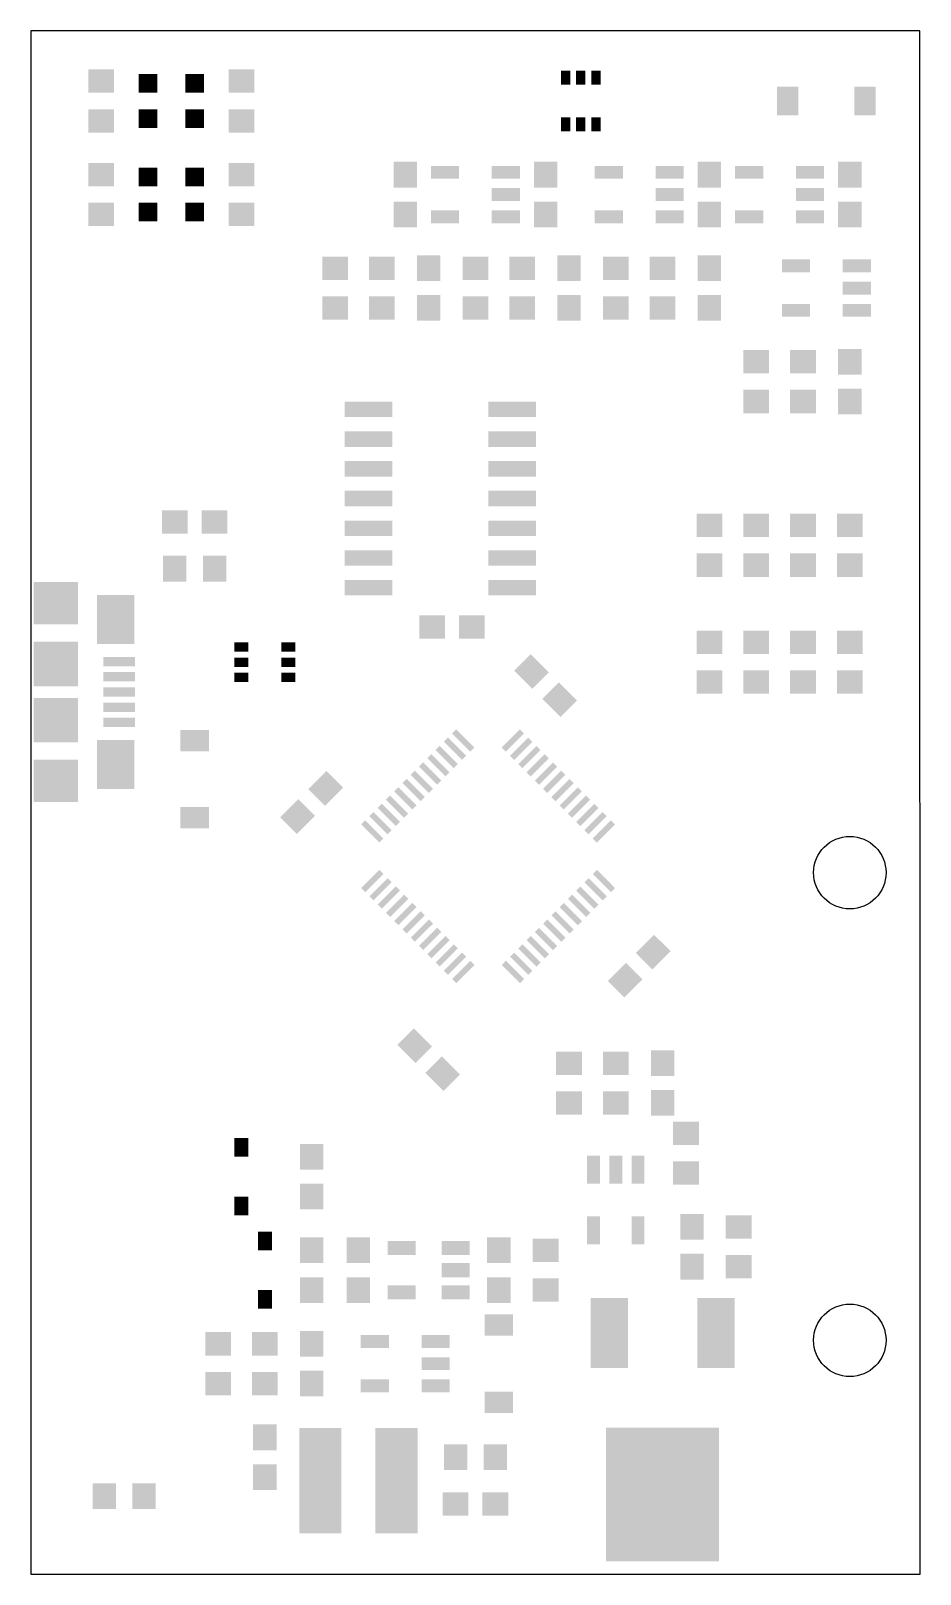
# Model space of a CAD drawing. Extents: x 0 to 38, y 0 to 66.
import ezdxf

# ---------------------------------------------------------------- set-up
doc = ezdxf.new("R2010")
doc.units = 0
doc.header["$MEASUREMENT"] = 0
doc.layers.get('0').update_dxf_attribs({"linetype": 'CONTINUOUS'})
doc.layers.add('20', color=7, linetype='CONTINUOUS')

msp = doc.modelspace()

# ---------------------------------------------------------------- linework, layer by layer
for points in [[(2.45, 64.35), (2.45, 63.35), (3.55, 64.35), (3.55, 63.35)], [(5.4, 64.15), (4.6, 64.15), (5.4, 63.35), (4.6, 63.35)], [(7.4, 64.15), (6.6, 64.15), (7.4, 63.35), (6.6, 63.35)], [(8.45, 64.35), (8.45, 63.35), (9.55, 64.35), (9.55, 63.35)], [(22.65, 63.7), (23.05, 63.7), (22.65, 64.3), (23.05, 64.3)], [(23.3, 63.7), (23.7, 63.7), (23.3, 64.3), (23.7, 64.3)], [(23.95, 63.7), (24.35, 63.7), (23.95, 64.3), (24.35, 64.3)], [(31.895, 62.39), (32.805, 62.39), (31.895, 63.61), (32.805, 63.61)], [(35.195, 62.39), (36.105, 62.39), (35.195, 63.61), (36.105, 63.61)], [(2.45, 62.65), (2.45, 61.65), (3.55, 62.65), (3.55, 61.65)], [(5.4, 62.65), (4.6, 62.65), (5.4, 61.85), (4.6, 61.85)], [(7.4, 62.65), (6.6, 62.65), (7.4, 61.85), (6.6, 61.85)], [(8.45, 62.65), (8.45, 61.65), (9.55, 62.65), (9.55, 61.65)], [(22.65, 61.7), (23.05, 61.7), (22.65, 62.3), (23.05, 62.3)], [(23.3, 61.7), (23.7, 61.7), (23.3, 62.3), (23.7, 62.3)], [(23.95, 61.7), (24.35, 61.7), (23.95, 62.3), (24.35, 62.3)], [(2.45, 60.35), (2.45, 59.35), (3.55, 60.35), (3.55, 59.35)], [(5.4, 60.15), (4.6, 60.15), (5.4, 59.35), (4.6, 59.35)], [(7.4, 60.15), (6.6, 60.15), (7.4, 59.35), (6.6, 59.35)], [(8.45, 60.35), (8.45, 59.35), (9.55, 60.35), (9.55, 59.35)], [(15.5, 60.4), (15.5, 59.3), (16.5, 60.4), (16.5, 59.3)], [(18.3, 59.675), (18.3, 60.225), (17.1, 59.675), (17.1, 60.225)], [(20.9, 59.675), (20.9, 60.225), (19.7, 59.675), (19.7, 60.225)], [(21.5, 60.4), (21.5, 59.3), (22.5, 60.4), (22.5, 59.3)], [(25.3, 59.675), (25.3, 60.225), (24.1, 59.675), (24.1, 60.225)], [(27.9, 59.675), (27.9, 60.225), (26.7, 59.675), (26.7, 60.225)], [(28.5, 60.4), (28.5, 59.3), (29.5, 60.4), (29.5, 59.3)], [(31.3, 59.675), (31.3, 60.225), (30.1, 59.675), (30.1, 60.225)], [(33.9, 59.675), (33.9, 60.225), (32.7, 59.675), (32.7, 60.225)], [(34.5, 60.4), (34.5, 59.3), (35.5, 60.4), (35.5, 59.3)], [(20.9, 58.725), (20.9, 59.275), (19.7, 58.725), (19.7, 59.275)], [(27.9, 58.725), (27.9, 59.275), (26.7, 58.725), (26.7, 59.275)], [(33.9, 58.725), (33.9, 59.275), (32.7, 58.725), (32.7, 59.275)], [(2.45, 58.65), (2.45, 57.65), (3.55, 58.65), (3.55, 57.65)], [(5.4, 58.65), (4.6, 58.65), (5.4, 57.85), (4.6, 57.85)], [(7.4, 58.65), (6.6, 58.65), (7.4, 57.85), (6.6, 57.85)], [(8.45, 58.65), (8.45, 57.65), (9.55, 58.65), (9.55, 57.65)], [(15.5, 58.7), (15.5, 57.6), (16.5, 58.7), (16.5, 57.6)], [(18.3, 57.775), (18.3, 58.325), (17.1, 57.775), (17.1, 58.325)], [(20.9, 57.775), (20.9, 58.325), (19.7, 57.775), (19.7, 58.325)], [(21.5, 58.7), (21.5, 57.6), (22.5, 58.7), (22.5, 57.6)], [(25.3, 57.775), (25.3, 58.325), (24.1, 57.775), (24.1, 58.325)], [(27.9, 57.775), (27.9, 58.325), (26.7, 57.775), (26.7, 58.325)], [(28.5, 58.7), (28.5, 57.6), (29.5, 58.7), (29.5, 57.6)], [(31.3, 57.775), (31.3, 58.325), (30.1, 57.775), (30.1, 58.325)], [(33.9, 57.775), (33.9, 58.325), (32.7, 57.775), (32.7, 58.325)], [(34.5, 58.7), (34.5, 57.6), (35.5, 58.7), (35.5, 57.6)], [(13.55, 55.35), (13.55, 56.35), (12.45, 55.35), (12.45, 56.35)], [(15.55, 55.35), (15.55, 56.35), (14.45, 55.35), (14.45, 56.35)], [(16.5, 56.4), (16.5, 55.3), (17.5, 56.4), (17.5, 55.3)], [(19.55, 55.35), (19.55, 56.35), (18.45, 55.35), (18.45, 56.35)], [(21.55, 55.35), (21.55, 56.35), (20.45, 55.35), (20.45, 56.35)], [(22.5, 56.4), (22.5, 55.3), (23.5, 56.4), (23.5, 55.3)], [(25.55, 55.35), (25.55, 56.35), (24.45, 55.35), (24.45, 56.35)], [(27.55, 55.35), (27.55, 56.35), (26.45, 55.35), (26.45, 56.35)], [(28.5, 56.4), (28.5, 55.3), (29.5, 56.4), (29.5, 55.3)], [(33.3, 55.675), (33.3, 56.225), (32.1, 55.675), (32.1, 56.225)], [(35.9, 55.675), (35.9, 56.225), (34.7, 55.675), (34.7, 56.225)], [(35.9, 54.725), (35.9, 55.275), (34.7, 54.725), (34.7, 55.275)], [(13.55, 53.65), (13.55, 54.65), (12.45, 53.65), (12.45, 54.65)], [(15.55, 53.65), (15.55, 54.65), (14.45, 53.65), (14.45, 54.65)], [(16.5, 54.7), (16.5, 53.6), (17.5, 54.7), (17.5, 53.6)], [(19.55, 53.65), (19.55, 54.65), (18.45, 53.65), (18.45, 54.65)], [(21.55, 53.65), (21.55, 54.65), (20.45, 53.65), (20.45, 54.65)], [(22.5, 54.7), (22.5, 53.6), (23.5, 54.7), (23.5, 53.6)], [(25.55, 53.65), (25.55, 54.65), (24.45, 53.65), (24.45, 54.65)], [(27.55, 53.65), (27.55, 54.65), (26.45, 53.65), (26.45, 54.65)], [(28.5, 54.7), (28.5, 53.6), (29.5, 54.7), (29.5, 53.6)], [(33.3, 53.775), (33.3, 54.325), (32.1, 53.775), (32.1, 54.325)], [(35.9, 53.775), (35.9, 54.325), (34.7, 53.775), (34.7, 54.325)], [(31.55, 51.35), (31.55, 52.35), (30.45, 51.35), (30.45, 52.35)], [(33.55, 51.35), (33.55, 52.35), (32.45, 51.35), (32.45, 52.35)], [(34.5, 52.4), (34.5, 51.3), (35.5, 52.4), (35.5, 51.3)], [(31.55, 49.65), (31.55, 50.65), (30.45, 49.65), (30.45, 50.65)], [(33.55, 49.65), (33.55, 50.65), (32.45, 49.65), (32.45, 50.65)], [(34.5, 50.7), (34.5, 49.6), (35.5, 50.7), (35.5, 49.6)], [(15.443, 49.48), (15.443, 50.14), (13.411, 49.48), (13.411, 50.14)], [(21.589, 49.48), (21.589, 50.14), (19.557, 49.48), (19.557, 50.14)], [(15.443, 48.21), (15.443, 48.87), (13.411, 48.21), (13.411, 48.87)], [(21.589, 48.21), (21.589, 48.87), (19.557, 48.21), (19.557, 48.87)], [(15.443, 46.94), (15.443, 47.6), (13.411, 46.94), (13.411, 47.6)], [(21.589, 46.94), (21.589, 47.6), (19.557, 46.94), (19.557, 47.6)], [(15.443, 45.67), (15.443, 46.33), (13.411, 45.67), (13.411, 46.33)], [(21.589, 45.67), (21.589, 46.33), (19.557, 45.67), (19.557, 46.33)], [(6.7, 45.5), (5.6, 45.5), (6.7, 44.5), (5.6, 44.5)], [(8.4, 45.5), (7.3, 45.5), (8.4, 44.5), (7.3, 44.5)], [(15.443, 44.4), (15.443, 45.06), (13.411, 44.4), (13.411, 45.06)], [(21.589, 44.4), (21.589, 45.06), (19.557, 44.4), (19.557, 45.06)], [(29.55, 44.35), (29.55, 45.35), (28.45, 44.35), (28.45, 45.35)], [(30.45, 45.35), (30.45, 44.35), (31.55, 45.35), (31.55, 44.35)], [(33.55, 44.35), (33.55, 45.35), (32.45, 44.35), (32.45, 45.35)], [(34.45, 45.35), (34.45, 44.35), (35.55, 45.35), (35.55, 44.35)], [(15.443, 43.13), (15.443, 43.79), (13.411, 43.13), (13.411, 43.79)], [(21.589, 43.13), (21.589, 43.79), (19.557, 43.13), (19.557, 43.79)], [(29.55, 42.65), (29.55, 43.65), (28.45, 42.65), (28.45, 43.65)], [(30.45, 43.65), (30.45, 42.65), (31.55, 43.65), (31.55, 42.65)], [(33.55, 42.65), (33.55, 43.65), (32.45, 42.65), (32.45, 43.65)], [(34.45, 43.65), (34.45, 42.65), (35.55, 43.65), (35.55, 42.65)], [(6.65, 43.55), (5.65, 43.55), (6.65, 42.45), (5.65, 42.45)], [(8.35, 43.55), (7.35, 43.55), (8.35, 42.45), (7.35, 42.45)], [(0.12, 42.425), (0.12, 40.625), (2.02, 42.425), (2.02, 40.625)], [(15.443, 41.86), (15.443, 42.52), (13.411, 41.86), (13.411, 42.52)], [(21.589, 41.86), (21.589, 42.52), (19.557, 41.86), (19.557, 42.52)], [(2.82, 41.875), (2.82, 39.775), (4.42, 41.875), (4.42, 39.775)], [(16.6, 40), (17.7, 40), (16.6, 41), (17.7, 41)], [(18.3, 40), (19.4, 40), (18.3, 41), (19.4, 41)], [(28.45, 40.35), (28.45, 39.35), (29.55, 40.35), (29.55, 39.35)], [(31.55, 39.35), (31.55, 40.35), (30.45, 39.35), (30.45, 40.35)], [(32.45, 40.35), (32.45, 39.35), (33.55, 40.35), (33.55, 39.35)], [(35.55, 39.35), (35.55, 40.35), (34.45, 39.35), (34.45, 40.35)], [(0.12, 39.875), (0.12, 37.975), (2.02, 39.875), (2.02, 37.975)], [(8.7, 39.85), (8.7, 39.45), (9.3, 39.85), (9.3, 39.45)], [(10.7, 39.85), (10.7, 39.45), (11.3, 39.85), (11.3, 39.45)], [(3.095, 39.225), (3.095, 38.825), (4.445, 39.225), (4.445, 38.825)], [(8.7, 39.2), (8.7, 38.8), (9.3, 39.2), (9.3, 38.8)], [(10.7, 39.2), (10.7, 38.8), (11.3, 39.2), (11.3, 38.8)], [(20.657, 38.636), (21.434, 37.859), (21.364, 39.343), (22.141, 38.566)], [(3.095, 38.575), (3.095, 38.175), (4.445, 38.575), (4.445, 38.175)], [(8.7, 38.55), (8.7, 38.15), (9.3, 38.55), (9.3, 38.15)], [(10.7, 38.55), (10.7, 38.15), (11.3, 38.55), (11.3, 38.15)], [(28.45, 38.65), (28.45, 37.65), (29.55, 38.65), (29.55, 37.65)], [(31.55, 37.65), (31.55, 38.65), (30.45, 37.65), (30.45, 38.65)], [(32.45, 38.65), (32.45, 37.65), (33.55, 38.65), (33.55, 37.65)], [(35.55, 37.65), (35.55, 38.65), (34.45, 37.65), (34.45, 38.65)], [(3.095, 37.925), (3.095, 37.525), (4.445, 37.925), (4.445, 37.525)], [(21.859, 37.434), (22.636, 36.657), (22.566, 38.141), (23.343, 37.364)], [(0.12, 37.475), (0.12, 35.575), (2.02, 37.475), (2.02, 35.575)], [(3.095, 37.275), (3.095, 36.875), (4.445, 37.275), (4.445, 36.875)], [(3.095, 36.625), (3.095, 36.225), (4.445, 36.625), (4.445, 36.225)], [(2.82, 35.675), (2.82, 33.575), (4.42, 35.675), (4.42, 33.575)], [(7.61, 35.195), (7.61, 36.105), (6.39, 35.195), (6.39, 36.105)], [(18.427, 34.821), (18.603, 34.998), (17.649, 35.599), (17.826, 35.776)], [(18.78, 35.175), (18.957, 35.351), (18.002, 35.953), (18.179, 36.129)], [(21.078, 35.953), (20.902, 36.129), (20.3, 35.175), (20.124, 35.351)], [(21.432, 35.599), (21.255, 35.776), (20.654, 34.821), (20.477, 34.998)], [(17.72, 34.114), (17.896, 34.291), (16.942, 34.892), (17.119, 35.069)], [(18.073, 34.468), (18.25, 34.644), (17.295, 35.245), (17.472, 35.422)], [(21.785, 35.245), (21.609, 35.422), (21.008, 34.468), (20.831, 34.644)], [(22.139, 34.892), (21.962, 35.069), (21.361, 34.114), (21.184, 34.291)], [(0.12, 34.825), (0.12, 33.025), (2.02, 34.825), (2.02, 33.025)], [(12.566, 32.859), (13.343, 33.636), (11.859, 33.566), (12.636, 34.343)], [(17.013, 33.407), (17.189, 33.584), (16.235, 34.185), (16.411, 34.361)], [(17.366, 33.761), (17.543, 33.937), (16.588, 34.538), (16.765, 34.715)], [(22.493, 34.538), (22.316, 34.715), (21.715, 33.761), (21.538, 33.937)], [(22.846, 34.185), (22.669, 34.361), (22.068, 33.407), (21.892, 33.584)], [(16.659, 33.053), (16.836, 33.23), (15.881, 33.831), (16.058, 34.008)], [(23.2, 33.831), (23.023, 34.008), (22.422, 33.053), (22.245, 33.23)], [(11.364, 31.657), (12.141, 32.434), (10.657, 32.364), (11.434, 33.141)], [(15.952, 32.346), (16.129, 32.523), (15.174, 33.124), (15.351, 33.301)], [(16.305, 32.7), (16.482, 32.877), (15.528, 33.478), (15.704, 33.654)], [(23.553, 33.478), (23.376, 33.654), (22.775, 32.7), (22.599, 32.877)], [(23.907, 33.124), (23.73, 33.301), (23.129, 32.346), (22.952, 32.523)], [(7.61, 31.895), (7.61, 32.805), (6.39, 31.895), (6.39, 32.805)], [(15.245, 31.639), (15.421, 31.816), (14.467, 32.417), (14.644, 32.594)], [(15.598, 31.993), (15.775, 32.169), (14.82, 32.771), (14.997, 32.947)], [(24.26, 32.771), (24.084, 32.947), (23.482, 31.993), (23.306, 32.169)], [(24.614, 32.417), (24.437, 32.594), (23.836, 31.639), (23.659, 31.816)], [(14.891, 31.286), (15.068, 31.462), (14.113, 32.063), (14.29, 32.24)], [(24.967, 32.063), (24.791, 32.24), (24.19, 31.286), (24.013, 31.462)], [(15.068, 29.942), (14.891, 30.119), (14.29, 29.164), (14.113, 29.341)], [(15.421, 29.589), (15.245, 29.765), (14.644, 28.811), (14.467, 28.987)], [(24.437, 28.811), (24.614, 28.987), (23.659, 29.589), (23.836, 29.765)], [(24.791, 29.164), (24.967, 29.341), (24.013, 29.942), (24.19, 30.119)], [(15.775, 29.235), (15.598, 29.412), (14.997, 28.457), (14.82, 28.634)], [(16.129, 28.881), (15.952, 29.058), (15.351, 28.104), (15.174, 28.28)], [(23.73, 28.104), (23.907, 28.28), (22.952, 28.881), (23.129, 29.058)], [(24.084, 28.457), (24.26, 28.634), (23.306, 29.235), (23.482, 29.412)], [(16.482, 28.528), (16.305, 28.705), (15.704, 27.75), (15.528, 27.927)], [(23.376, 27.75), (23.553, 27.927), (22.599, 28.528), (22.775, 28.705)], [(16.836, 28.174), (16.659, 28.351), (16.058, 27.397), (15.881, 27.573)], [(17.189, 27.821), (17.013, 27.998), (16.411, 27.043), (16.235, 27.22)], [(22.669, 27.043), (22.846, 27.22), (21.892, 27.821), (22.068, 27.998)], [(23.023, 27.397), (23.2, 27.573), (22.245, 28.174), (22.422, 28.351)], [(17.543, 27.467), (17.366, 27.644), (16.765, 26.689), (16.588, 26.866)], [(17.896, 27.114), (17.72, 27.29), (17.119, 26.336), (16.942, 26.513)], [(21.962, 26.336), (22.139, 26.513), (21.184, 27.114), (21.361, 27.29)], [(22.316, 26.689), (22.493, 26.866), (21.538, 27.467), (21.715, 27.644)], [(26.636, 27.343), (25.859, 26.566), (27.343, 26.636), (26.566, 25.859)], [(18.25, 26.76), (18.073, 26.937), (17.472, 25.982), (17.295, 26.159)], [(18.603, 26.407), (18.427, 26.583), (17.826, 25.629), (17.649, 25.806)], [(21.255, 25.629), (21.432, 25.806), (20.477, 26.407), (20.654, 26.583)], [(21.609, 25.982), (21.785, 26.159), (20.831, 26.76), (21.008, 26.937)], [(18.957, 26.053), (18.78, 26.23), (18.179, 25.275), (18.002, 25.452)], [(20.902, 25.275), (21.078, 25.452), (20.124, 26.053), (20.3, 26.23)], [(25.434, 26.141), (24.657, 25.364), (26.141, 25.434), (25.364, 24.657)], [(17.141, 22.566), (16.364, 23.343), (16.434, 21.859), (15.657, 22.636)], [(18.343, 21.364), (17.566, 22.141), (17.636, 20.657), (16.859, 21.434)], [(23.55, 21.35), (23.55, 22.35), (22.45, 21.35), (22.45, 22.35)], [(24.45, 22.35), (24.45, 21.35), (25.55, 22.35), (25.55, 21.35)], [(27.5, 21.3), (27.5, 22.4), (26.5, 21.3), (26.5, 22.4)], [(23.55, 19.65), (23.55, 20.65), (22.45, 19.65), (22.45, 20.65)], [(24.45, 20.65), (24.45, 19.65), (25.55, 20.65), (25.55, 19.65)], [(27.5, 19.6), (27.5, 20.7), (26.5, 19.6), (26.5, 20.7)], [(27.45, 19.35), (27.45, 18.35), (28.55, 19.35), (28.55, 18.35)], [(9.3, 18.65), (8.7, 18.65), (9.3, 17.85), (8.7, 17.85)], [(12.5, 17.3), (12.5, 18.4), (11.5, 17.3), (11.5, 18.4)], [(24.325, 17.9), (23.775, 17.9), (24.325, 16.7), (23.775, 16.7)], [(25.275, 17.9), (24.725, 17.9), (25.275, 16.7), (24.725, 16.7)], [(26.225, 17.9), (25.675, 17.9), (26.225, 16.7), (25.675, 16.7)], [(27.45, 17.65), (27.45, 16.65), (28.55, 17.65), (28.55, 16.65)], [(12.5, 15.6), (12.5, 16.7), (11.5, 15.6), (11.5, 16.7)], [(9.3, 16.15), (8.7, 16.15), (9.3, 15.35), (8.7, 15.35)], [(24.325, 15.3), (23.775, 15.3), (24.325, 14.1), (23.775, 14.1)], [(26.225, 15.3), (25.675, 15.3), (26.225, 14.1), (25.675, 14.1)], [(27.75, 15.4), (27.75, 14.3), (28.75, 15.4), (28.75, 14.3)], [(29.7, 15.35), (29.7, 14.35), (30.8, 15.35), (30.8, 14.35)], [(9.7, 13.85), (10.3, 13.85), (9.7, 14.65), (10.3, 14.65)], [(11.5, 14.4), (11.5, 13.3), (12.5, 14.4), (12.5, 13.3)], [(13.5, 14.4), (13.5, 13.3), (14.5, 14.4), (14.5, 13.3)], [(15.25, 14.25), (15.25, 13.65), (16.45, 14.25), (16.45, 13.65)], [(17.55, 14.25), (17.55, 13.65), (18.75, 14.25), (18.75, 13.65)], [(20.5, 13.3), (20.5, 14.4), (19.5, 13.3), (19.5, 14.4)], [(21.45, 14.35), (21.45, 13.35), (22.55, 14.35), (22.55, 13.35)], [(17.55, 13.3), (17.55, 12.7), (18.75, 13.3), (18.75, 12.7)], [(27.75, 13.7), (27.75, 12.6), (28.75, 13.7), (28.75, 12.6)], [(29.7, 13.65), (29.7, 12.65), (30.8, 13.65), (30.8, 12.65)], [(11.5, 12.7), (11.5, 11.6), (12.5, 12.7), (12.5, 11.6)], [(13.5, 12.7), (13.5, 11.6), (14.5, 12.7), (14.5, 11.6)], [(20.5, 11.6), (20.5, 12.7), (19.5, 11.6), (19.5, 12.7)], [(21.45, 12.65), (21.45, 11.65), (22.55, 12.65), (22.55, 11.65)], [(9.7, 11.35), (10.3, 11.35), (9.7, 12.15), (10.3, 12.15)], [(15.25, 12.35), (15.25, 11.75), (16.45, 12.35), (16.45, 11.75)], [(17.55, 12.35), (17.55, 11.75), (18.75, 12.35), (18.75, 11.75)], [(25.52, 11.81), (23.92, 11.81), (25.52, 8.81), (23.92, 8.81)], [(30.08, 11.81), (28.48, 11.81), (30.08, 8.81), (28.48, 8.81)], [(20.61, 10.195), (20.61, 11.105), (19.39, 10.195), (19.39, 11.105)], [(8.55, 9.35), (8.55, 10.35), (7.45, 9.35), (7.45, 10.35)], [(10.55, 9.35), (10.55, 10.35), (9.45, 9.35), (9.45, 10.35)], [(11.5, 10.4), (11.5, 9.3), (12.5, 10.4), (12.5, 9.3)], [(15.3, 9.675), (15.3, 10.225), (14.1, 9.675), (14.1, 10.225)], [(17.9, 9.675), (17.9, 10.225), (16.7, 9.675), (16.7, 10.225)], [(17.9, 8.725), (17.9, 9.275), (16.7, 8.725), (16.7, 9.275)], [(8.55, 7.65), (8.55, 8.65), (7.45, 7.65), (7.45, 8.65)], [(10.55, 7.65), (10.55, 8.65), (9.45, 7.65), (9.45, 8.65)], [(11.5, 8.7), (11.5, 7.6), (12.5, 8.7), (12.5, 7.6)], [(15.3, 7.775), (15.3, 8.325), (14.1, 7.775), (14.1, 8.325)], [(17.9, 7.775), (17.9, 8.325), (16.7, 7.775), (16.7, 8.325)], [(20.61, 6.895), (20.61, 7.805), (19.39, 6.895), (19.39, 7.805)], [(10.5, 5.3), (10.5, 6.4), (9.5, 5.3), (9.5, 6.4)], [(13.275, 1.75), (13.275, 6.25), (11.475, 1.75), (11.475, 6.25)], [(16.525, 1.75), (16.525, 6.25), (14.725, 1.75), (14.725, 6.25)], [(29.413, 6.269), (24.587, 6.269), (29.413, 0.554), (24.587, 0.554)], [(17.65, 4.45), (18.65, 4.45), (17.65, 5.55), (18.65, 5.55)], [(19.35, 4.45), (20.35, 4.45), (19.35, 5.55), (20.35, 5.55)], [(10.5, 3.6), (10.5, 4.7), (9.5, 3.6), (9.5, 4.7)], [(3.635, 3.888), (2.635, 3.888), (3.635, 2.788), (2.635, 2.788)], [(5.335, 3.888), (4.335, 3.888), (5.335, 2.788), (4.335, 2.788)], [(17.6, 2.5), (18.7, 2.5), (17.6, 3.5), (18.7, 3.5)], [(19.3, 2.5), (20.4, 2.5), (19.3, 3.5), (20.4, 3.5)]]:
    msp.add_solid(points)
at = {"layer": '20'}
for p, q in [((38, 66), (0, 66)), ((0, 66), (0, 0)), ((38.005, 0), (38, 66)), ((0, 0), (38.005, 0))]:
    msp.add_line(p, q, dxfattribs=at)
for centre in [(35, 30), (35, 10)]:
    msp.add_circle(centre, 1.549, dxfattribs=at)

doc.saveas('drawing.dxf')
